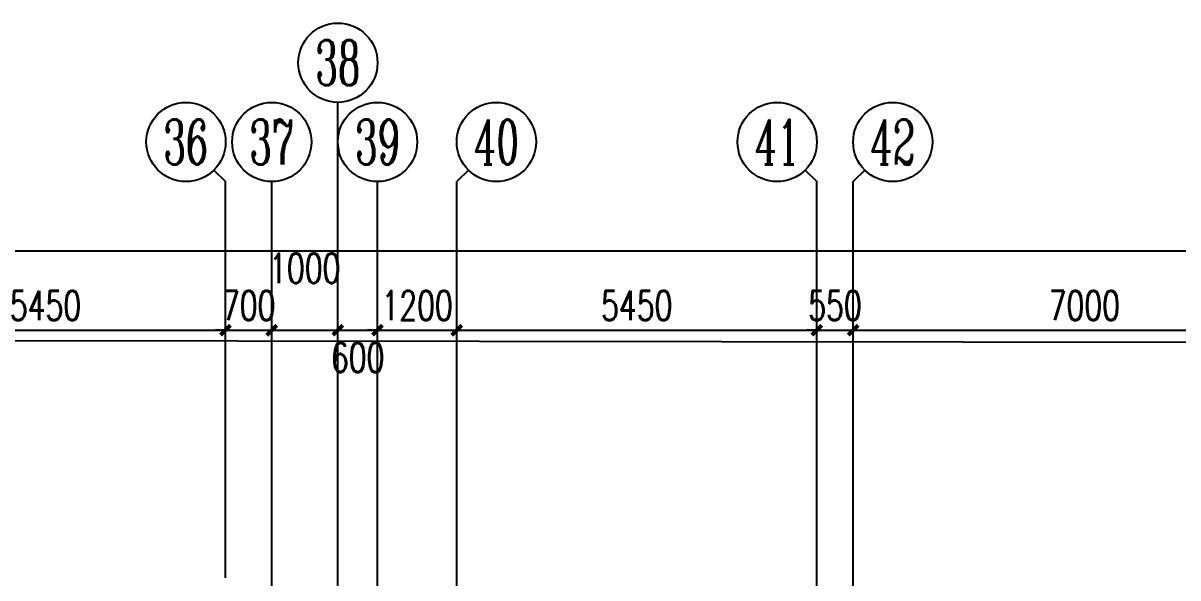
# Model space of a CAD drawing. Extents: x 369444 to 684549, y -549309 to 575337.
# Drawn here: x 439310 to 456790, y 476705 to 485105 of the extents above; entities that cross this region are included whole.
import ezdxf
from ezdxf.enums import TextEntityAlignment as Align

# ---------------------------------------------------------------- set-up
doc = ezdxf.new("R2010")
doc.units = 0
doc.header["$LTSCALE"] = 1000
doc.header["$MEASUREMENT"] = 0
for name, color, linetype in [('AXIS', 3, 'Continuous'), ('AXIS_TEXT', 7, 'Continuous'), ('DOTE', 1, 'Continuous')]:
    doc.layers.add(name, color=color, linetype=linetype)
doc.layers.add('不要动图层', color=140, linetype='Continuous', plot=False)
doc.styles.add('_TCH_AXIS', font='COMPLEX', dxfattribs={"bigfont": 'GBCBIG'})
doc.styles.add('_TCH_DIM_T3', font='SIMPLEX', dxfattribs={"width": 0.705882, "bigfont": 'GBCBIG'})
doc.styles.add('COMPLEX', font='COMPLEX')
doc.dimstyles.new('_TCH_ARCH&&150', dxfattribs={"dimtxt": 446.25, "dimasz": 150, "dimexe": 375, "dimexo": 450, "dimgap": 150, "dimtad": 1, "dimdec": 0, "dimzin": 0, "dimdsep": 46, "dimtxsty": '_TCH_DIM_T3', "dimblk": 'ARCHTICK', "dimcen": 0.09, "dimclrt": 7, "dimazin": 2, "dimtfac": 1, "dimtdec": 0, "dimtix": 1, "dimtmove": 2, "dimatfit": 3, "dimfxl": 0, "dimtolj": 1, "dimtzin": 0, "dimarcsym": 0})

# ---------------------------------------------------------------- blocks, each defined once
blk = doc.blocks.new('_ArchTick')
at = {"color": 0, "linetype": 'ByBlock', "const_width": 0.4}
blk.add_lwpolyline([(-0.5, -0.5), (0.5, 0.5)], dxfattribs=at)
blk = doc.blocks.new('*D1138')
at = {"layer": 'AXIS', "color": 0, "lineweight": -2, "transparency": 16777216}
for p, q in [((436924, 477155), (436924, 480830)), ((442374, 477155), (442374, 480830)), ((436924, 480455), (442374, 480455))]:
    blk.add_line(p, q, dxfattribs=at)
at = {"layer": 'Defpoints', "color": 0, "transparency": 16777216}
for p in [(442374, 480455), (436924, 476705), (442374, 476705)]:
    blk.add_point(p, dxfattribs=at)
at = {"layer": 'AXIS', "color": 0, "lineweight": -2, "transparency": 16777216, "xscale": 150, "yscale": 150, "zscale": 150, "rotation": 180}
blk.add_blockref('_ArchTick', (436924, 480455), dxfattribs=at)
at = {"layer": 'AXIS', "color": 0, "lineweight": -2, "transparency": 16777216, "xscale": 150, "yscale": 150, "zscale": 150}
blk.add_blockref('_ArchTick', (442374, 480455), dxfattribs=at)
at = {"layer": 'AXIS', "color": 7, "lineweight": -2, "transparency": 16777216, "insert": (439649, 480828), "char_height": 446.2, "attachment_point": 5, "style": '_TCH_DIM_T3'}
blk.add_mtext('\\A1;5450', dxfattribs=at)
blk = doc.blocks.new('*D1139')
at = {"layer": 'AXIS', "color": 0, "lineweight": -2, "transparency": 16777216}
for p, q in [((442374, 477155), (442374, 480830)), ((443074, 477155), (443074, 480830)), ((442374, 480455), (442224, 480455)), ((442374, 480455), (443074, 480455)), ((443074, 480455), (443224, 480455))]:
    blk.add_line(p, q, dxfattribs=at)
at = {"layer": 'Defpoints', "color": 0, "transparency": 16777216}
for p in [(443074, 480455), (442374, 476705), (443074, 476705)]:
    blk.add_point(p, dxfattribs=at)
at = {"layer": 'AXIS', "color": 0, "lineweight": -2, "transparency": 16777216, "xscale": 150, "yscale": 150, "zscale": 150}
blk.add_blockref('_ArchTick', (442374, 480455), dxfattribs=at)
at = {"layer": 'AXIS', "color": 0, "lineweight": -2, "transparency": 16777216, "xscale": 150, "yscale": 150, "zscale": 150, "rotation": 180}
blk.add_blockref('_ArchTick', (443074, 480455), dxfattribs=at)
at = {"layer": 'AXIS', "color": 7, "lineweight": -2, "transparency": 16777216, "insert": (442724, 480828), "char_height": 446.2, "attachment_point": 5, "style": '_TCH_DIM_T3'}
blk.add_mtext('\\A1;700', dxfattribs=at)
blk = doc.blocks.new('*D1140')
at = {"layer": 'AXIS', "color": 0, "lineweight": -2, "transparency": 16777216}
for p, q in [((443074, 477155), (443074, 480830)), ((444074, 477155), (444074, 480830)), ((443074, 480455), (444074, 480455))]:
    blk.add_line(p, q, dxfattribs=at)
at = {"layer": 'Defpoints', "color": 0, "transparency": 16777216}
for p in [(444074, 480455), (443074, 476705), (444074, 476705)]:
    blk.add_point(p, dxfattribs=at)
at = {"layer": 'AXIS', "color": 0, "lineweight": -2, "transparency": 16777216, "xscale": 150, "yscale": 150, "zscale": 150, "rotation": 180}
blk.add_blockref('_ArchTick', (443074, 480455), dxfattribs=at)
at = {"layer": 'AXIS', "color": 0, "lineweight": -2, "transparency": 16777216, "xscale": 150, "yscale": 150, "zscale": 150}
blk.add_blockref('_ArchTick', (444074, 480455), dxfattribs=at)
at = {"layer": 'AXIS', "color": 7, "lineweight": -2, "transparency": 16777216, "insert": (443574, 481392), "char_height": 446.2, "attachment_point": 5, "style": '_TCH_DIM_T3'}
blk.add_mtext('\\A1;1000', dxfattribs=at)
blk = doc.blocks.new('*D1141')
at = {"layer": 'AXIS', "color": 0, "lineweight": -2, "transparency": 16777216}
for p, q in [((444074, 477155), (444074, 480830)), ((444674, 477155), (444674, 480830)), ((444074, 480455), (444674, 480455))]:
    blk.add_line(p, q, dxfattribs=at)
at = {"layer": 'Defpoints', "color": 0, "transparency": 16777216}
for p in [(444674, 480455), (444074, 476705), (444674, 476705)]:
    blk.add_point(p, dxfattribs=at)
at = {"layer": 'AXIS', "color": 0, "lineweight": -2, "transparency": 16777216, "xscale": 150, "yscale": 150, "zscale": 150, "rotation": 180}
blk.add_blockref('_ArchTick', (444074, 480455), dxfattribs=at)
at = {"layer": 'AXIS', "color": 0, "lineweight": -2, "transparency": 16777216, "xscale": 150, "yscale": 150, "zscale": 150}
blk.add_blockref('_ArchTick', (444674, 480455), dxfattribs=at)
at = {"layer": 'AXIS', "color": 7, "lineweight": -2, "transparency": 16777216, "insert": (444374, 480042), "char_height": 446.2, "attachment_point": 5, "style": '_TCH_DIM_T3'}
blk.add_mtext('\\A1;600', dxfattribs=at)
blk = doc.blocks.new('*D1142')
at = {"layer": 'AXIS', "color": 0, "lineweight": -2, "transparency": 16777216}
for p, q in [((444674, 477155), (444674, 480830)), ((445874, 477155), (445874, 480830)), ((444674, 480455), (444524, 480455)), ((444674, 480455), (445874, 480455)), ((445874, 480455), (446024, 480455))]:
    blk.add_line(p, q, dxfattribs=at)
at = {"layer": 'Defpoints', "color": 0, "transparency": 16777216}
for p in [(445874, 480455), (444674, 476705), (445874, 476705)]:
    blk.add_point(p, dxfattribs=at)
at = {"layer": 'AXIS', "color": 0, "lineweight": -2, "transparency": 16777216, "xscale": 150, "yscale": 150, "zscale": 150}
blk.add_blockref('_ArchTick', (444674, 480455), dxfattribs=at)
at = {"layer": 'AXIS', "color": 0, "lineweight": -2, "transparency": 16777216, "xscale": 150, "yscale": 150, "zscale": 150, "rotation": 180}
blk.add_blockref('_ArchTick', (445874, 480455), dxfattribs=at)
at = {"layer": 'AXIS', "color": 7, "lineweight": -2, "transparency": 16777216, "insert": (445274, 480828), "char_height": 446.2, "attachment_point": 5, "style": '_TCH_DIM_T3'}
blk.add_mtext('\\A1;1200', dxfattribs=at)
blk = doc.blocks.new('*D1143')
at = {"layer": 'AXIS', "color": 0, "lineweight": -2, "transparency": 16777216}
for p, q in [((445874, 477155), (445874, 480830)), ((451324, 477155), (451324, 480830)), ((445874, 480455), (451324, 480455))]:
    blk.add_line(p, q, dxfattribs=at)
at = {"layer": 'Defpoints', "color": 0, "transparency": 16777216}
for p in [(451324, 480455), (445874, 476705), (451324, 476705)]:
    blk.add_point(p, dxfattribs=at)
at = {"layer": 'AXIS', "color": 0, "lineweight": -2, "transparency": 16777216, "xscale": 150, "yscale": 150, "zscale": 150, "rotation": 180}
blk.add_blockref('_ArchTick', (445874, 480455), dxfattribs=at)
at = {"layer": 'AXIS', "color": 0, "lineweight": -2, "transparency": 16777216, "xscale": 150, "yscale": 150, "zscale": 150}
blk.add_blockref('_ArchTick', (451324, 480455), dxfattribs=at)
at = {"layer": 'AXIS', "color": 7, "lineweight": -2, "transparency": 16777216, "insert": (448599, 480828), "char_height": 446.2, "attachment_point": 5, "style": '_TCH_DIM_T3'}
blk.add_mtext('\\A1;5450', dxfattribs=at)
blk = doc.blocks.new('*D1144')
at = {"layer": 'AXIS', "color": 0, "lineweight": -2, "transparency": 16777216}
for p, q in [((451324, 477155), (451324, 480830)), ((451874, 477155), (451874, 480830)), ((451324, 480455), (451174, 480455)), ((451324, 480455), (451874, 480455)), ((451874, 480455), (452024, 480455))]:
    blk.add_line(p, q, dxfattribs=at)
at = {"layer": 'Defpoints', "color": 0, "transparency": 16777216}
for p in [(451874, 480455), (451324, 476705), (451874, 476705)]:
    blk.add_point(p, dxfattribs=at)
at = {"layer": 'AXIS', "color": 0, "lineweight": -2, "transparency": 16777216, "xscale": 150, "yscale": 150, "zscale": 150}
blk.add_blockref('_ArchTick', (451324, 480455), dxfattribs=at)
at = {"layer": 'AXIS', "color": 0, "lineweight": -2, "transparency": 16777216, "xscale": 150, "yscale": 150, "zscale": 150, "rotation": 180}
blk.add_blockref('_ArchTick', (451874, 480455), dxfattribs=at)
at = {"layer": 'AXIS', "color": 7, "lineweight": -2, "transparency": 16777216, "insert": (451599, 480828), "char_height": 446.2, "attachment_point": 5, "style": '_TCH_DIM_T3'}
blk.add_mtext('\\A1;550', dxfattribs=at)
blk = doc.blocks.new('*D1145')
at = {"layer": 'AXIS', "color": 0, "lineweight": -2, "transparency": 16777216}
for p, q in [((451874, 477155), (451874, 480830)), ((458874, 477155), (458874, 480830)), ((451874, 480455), (458874, 480455))]:
    blk.add_line(p, q, dxfattribs=at)
at = {"layer": 'Defpoints', "color": 0, "transparency": 16777216}
for p in [(458874, 480455), (451874, 476705), (458874, 476705)]:
    blk.add_point(p, dxfattribs=at)
at = {"layer": 'AXIS', "color": 0, "lineweight": -2, "transparency": 16777216, "xscale": 150, "yscale": 150, "zscale": 150, "rotation": 180}
blk.add_blockref('_ArchTick', (451874, 480455), dxfattribs=at)
at = {"layer": 'AXIS', "color": 0, "lineweight": -2, "transparency": 16777216, "xscale": 150, "yscale": 150, "zscale": 150}
blk.add_blockref('_ArchTick', (458874, 480455), dxfattribs=at)
at = {"layer": 'AXIS', "color": 7, "lineweight": -2, "transparency": 16777216, "insert": (455374, 480828), "char_height": 446.2, "attachment_point": 5, "style": '_TCH_DIM_T3'}
blk.add_mtext('\\A1;7000', dxfattribs=at)
blk = doc.blocks.new('*D1302')
at = {"layer": 'AXIS', "color": 0, "lineweight": -2, "transparency": 16777216}
for p, q in [((380524, 477155), (380524, 482030)), ((614224, 477155), (614224, 482030)), ((380524, 481655), (614224, 481655))]:
    blk.add_line(p, q, dxfattribs=at)
at = {"layer": 'Defpoints', "color": 0, "transparency": 16777216}
for p in [(614224, 481655), (380524, 476705), (614224, 476705)]:
    blk.add_point(p, dxfattribs=at)
at = {"layer": 'AXIS', "color": 0, "lineweight": -2, "transparency": 16777216, "xscale": 150, "yscale": 150, "zscale": 150, "rotation": 180}
blk.add_blockref('_ArchTick', (380524, 481655), dxfattribs=at)
at = {"layer": 'AXIS', "color": 0, "lineweight": -2, "transparency": 16777216, "xscale": 150, "yscale": 150, "zscale": 150}
blk.add_blockref('_ArchTick', (614224, 481655), dxfattribs=at)
at = {"layer": 'AXIS', "color": 7, "lineweight": -2, "transparency": 16777216, "insert": (497374, 482028), "char_height": 446.2, "attachment_point": 5, "style": '_TCH_DIM_T3'}
blk.add_mtext('\\A1;233700', dxfattribs=at)
blk = doc.blocks.new('_AXISO')
blk.add_circle((0, 0), 0.5)
at = {"layer": 'AXIS_TEXT', "style": 'COMPLEX', "width": 1.041667}
blk.add_attdef('A', text='', height=0.56, dxfattribs=at).set_placement((-0.25, -0.28), (0.25, -0.28), align=Align.FIT)

msp = doc.modelspace()

# ---------------------------------------------------------------- linework, layer by layer
at = {"layer": 'AXIS'}
for p, q in [((444074.5, 476704.8), (444074.5, 483904.8)), ((442198.7, 482880.5), (442374.5, 482704.8)), ((446050.2, 482880.5), (445874.5, 482704.8)), ((451148.8, 482880.5), (451324.5, 482704.8)), ((452050.2, 482880.5), (451874.5, 482704.8)), ((442374.5, 476704.8), (442374.5, 482704.8)), ((443074.5, 476704.8), (443074.5, 482704.8)), ((444674.5, 476704.8), (444674.5, 482704.8)), ((445874.5, 476704.8), (445874.5, 482704.8)), ((451324.5, 476704.8), (451324.5, 482704.8)), ((451874.5, 476704.8), (451874.5, 482704.8))]:
    msp.add_line(p, q, dxfattribs=at)
at = {"layer": 'DOTE', "color": 8}
for p, q in [((443074.5, 59364.2), (443074.5, 476704.8)), ((444074.5, 261807), (444074.5, 476704.8)), ((444674.5, 261807), (444674.5, 476704.8)), ((445874.5, 59364.2), (445874.5, 476704.8)), ((451324.5, 59364.2), (451324.5, 476704.8)), ((451874.5, 261807), (451874.5, 476704.8))]:
    msp.add_line(p, q, dxfattribs=at)
at = {"layer": '不要动图层'}
msp.add_lwpolyline([(374141.4, 480401.6), (608632.4, 480035.6), (630599.4, 458002.6), (630103.6, 140971.4), (534606.6, 140971.5), (534606.6, 44667.5), (383961.4, 44901.6), (384134.4, 155731.6), (384114.4, 173450.6), (374190.4, 173466.6), (373839.4, 234426.6), (373748.4, 250410.6), (374011.4, 393904.6)], close=True, dxfattribs=at)

# ---------------------------------------------------------------- block references
at = {"layer": 'AXIS', "lineweight": -2}
ref = msp.add_blockref('_AXISO', (444074.5, 484504.8), dxfattribs=dict(at, xscale=1200, yscale=1200, zscale=1200))
ref.add_attrib('A', '38', dxfattribs={"layer": 'AXIS_TEXT', "lineweight": -2, "ltscale": 6, "height": 678.82, "style": '_TCH_AXIS', "width": 0.636364}).set_placement((443735.1, 484165.4), (444413.9, 484165.4), align=Align.FIT)
ref = msp.add_blockref('_AXISO', (441774.5, 483304.8), dxfattribs=dict(at, xscale=1200, yscale=1200, zscale=1200))
ref.add_attrib('A', '36', dxfattribs={"layer": 'AXIS_TEXT', "lineweight": -2, "ltscale": 6, "height": 678.82, "style": '_TCH_AXIS', "width": 0.636364}).set_placement((441435.1, 482965.4), (442113.9, 482965.4), align=Align.FIT)
ref = msp.add_blockref('_AXISO', (443074.5, 483304.8), dxfattribs=dict(at, xscale=1200, yscale=1200, zscale=1200))
ref.add_attrib('A', '37', dxfattribs={"layer": 'AXIS_TEXT', "lineweight": -2, "ltscale": 6, "height": 678.82, "style": '_TCH_AXIS', "width": 0.636364}).set_placement((442735.1, 482965.4), (443413.9, 482965.4), align=Align.FIT)
ref = msp.add_blockref('_AXISO', (444674.5, 483304.8), dxfattribs=dict(at, xscale=1200, yscale=1200, zscale=1200))
ref.add_attrib('A', '39', dxfattribs={"layer": 'AXIS_TEXT', "lineweight": -2, "ltscale": 6, "height": 678.82, "style": '_TCH_AXIS', "width": 0.636364}).set_placement((444335.1, 482965.4), (445013.9, 482965.4), align=Align.FIT)
ref = msp.add_blockref('_AXISO', (446474.5, 483304.8), dxfattribs=dict(at, xscale=1200, yscale=1200, zscale=1200))
ref.add_attrib('A', '40', dxfattribs={"layer": 'AXIS_TEXT', "lineweight": -2, "ltscale": 6, "height": 678.82, "style": '_TCH_AXIS', "width": 0.6}).set_placement((446135.1, 482965.4), (446813.9, 482965.4), align=Align.FIT)
ref = msp.add_blockref('_AXISO', (450724.5, 483304.8), dxfattribs=dict(at, xscale=1200, yscale=1200, zscale=1200))
ref.add_attrib('A', '41', dxfattribs={"layer": 'AXIS_TEXT', "lineweight": -2, "ltscale": 6, "height": 678.82, "style": '_TCH_AXIS', "width": 0.7}).set_placement((450385.1, 482965.4), (451063.9, 482965.4), align=Align.FIT)
ref = msp.add_blockref('_AXISO', (452474.5, 483304.8), dxfattribs=dict(at, xscale=1200, yscale=1200, zscale=1200))
ref.add_attrib('A', '42', dxfattribs={"layer": 'AXIS_TEXT', "lineweight": -2, "ltscale": 6, "height": 678.82, "style": '_TCH_AXIS', "width": 0.6}).set_placement((452135.1, 482965.4), (452813.9, 482965.4), align=Align.FIT)

# ---------------------------------------------------------------- dimensions: what is measured, and where the dimension line sits
for p1, p2, distance, text, picture, middle in [((380524.5, 476704.8), (614224.5, 476704.8), 4950, '233700', '*D1302', (497374.5, 482027.9)), ((436924.5, 476704.8), (442374.5, 476704.8), 3750, '5450', '*D1138', (439649.5, 480827.9)), ((442374.5, 476704.8), (443074.5, 476704.8), 3750, '700', '*D1139', (442724.5, 480827.9)), ((444674.5, 476704.8), (445874.5, 476704.8), 3750, '1200', '*D1142', (445274.5, 480827.9)), ((445874.5, 476704.8), (451324.5, 476704.8), 3750, '5450', '*D1143', (448599.5, 480827.9)), ((451324.5, 476704.8), (451874.5, 476704.8), 3750, '550', '*D1144', (451599.5, 480827.9)), ((451874.5, 476704.8), (458874.5, 476704.8), 3750, '7000', '*D1145', (455374.5, 480827.9))]:
    dim = msp.add_aligned_dim(p1=p1, p2=p2, distance=distance, text=text, dimstyle='_TCH_ARCH&&150', dxfattribs=at)
    dim.commit()
    dim.dimension.update_dxf_attribs({"geometry": picture, "text_midpoint": middle})
for base, p1, p2, text, picture, middle in [((444074.5, 480454.8), (443074.5, 476704.8), (444074.5, 476704.8), '1000', '*D1140', (443574.5, 481392.3)), ((444674.5, 480454.8), (444074.5, 476704.8), (444674.5, 476704.8), '600', '*D1141', (444374.5, 480042.3))]:
    dim = msp.add_linear_dim(base=base, p1=p1, p2=p2, angle=0, text=text, dimstyle='_TCH_ARCH&&150', dxfattribs=at)
    dim.commit()
    dim.dimension.update_dxf_attribs({"geometry": picture, "text_midpoint": middle, "dimtype": 161})

doc.saveas('drawing.dxf')
